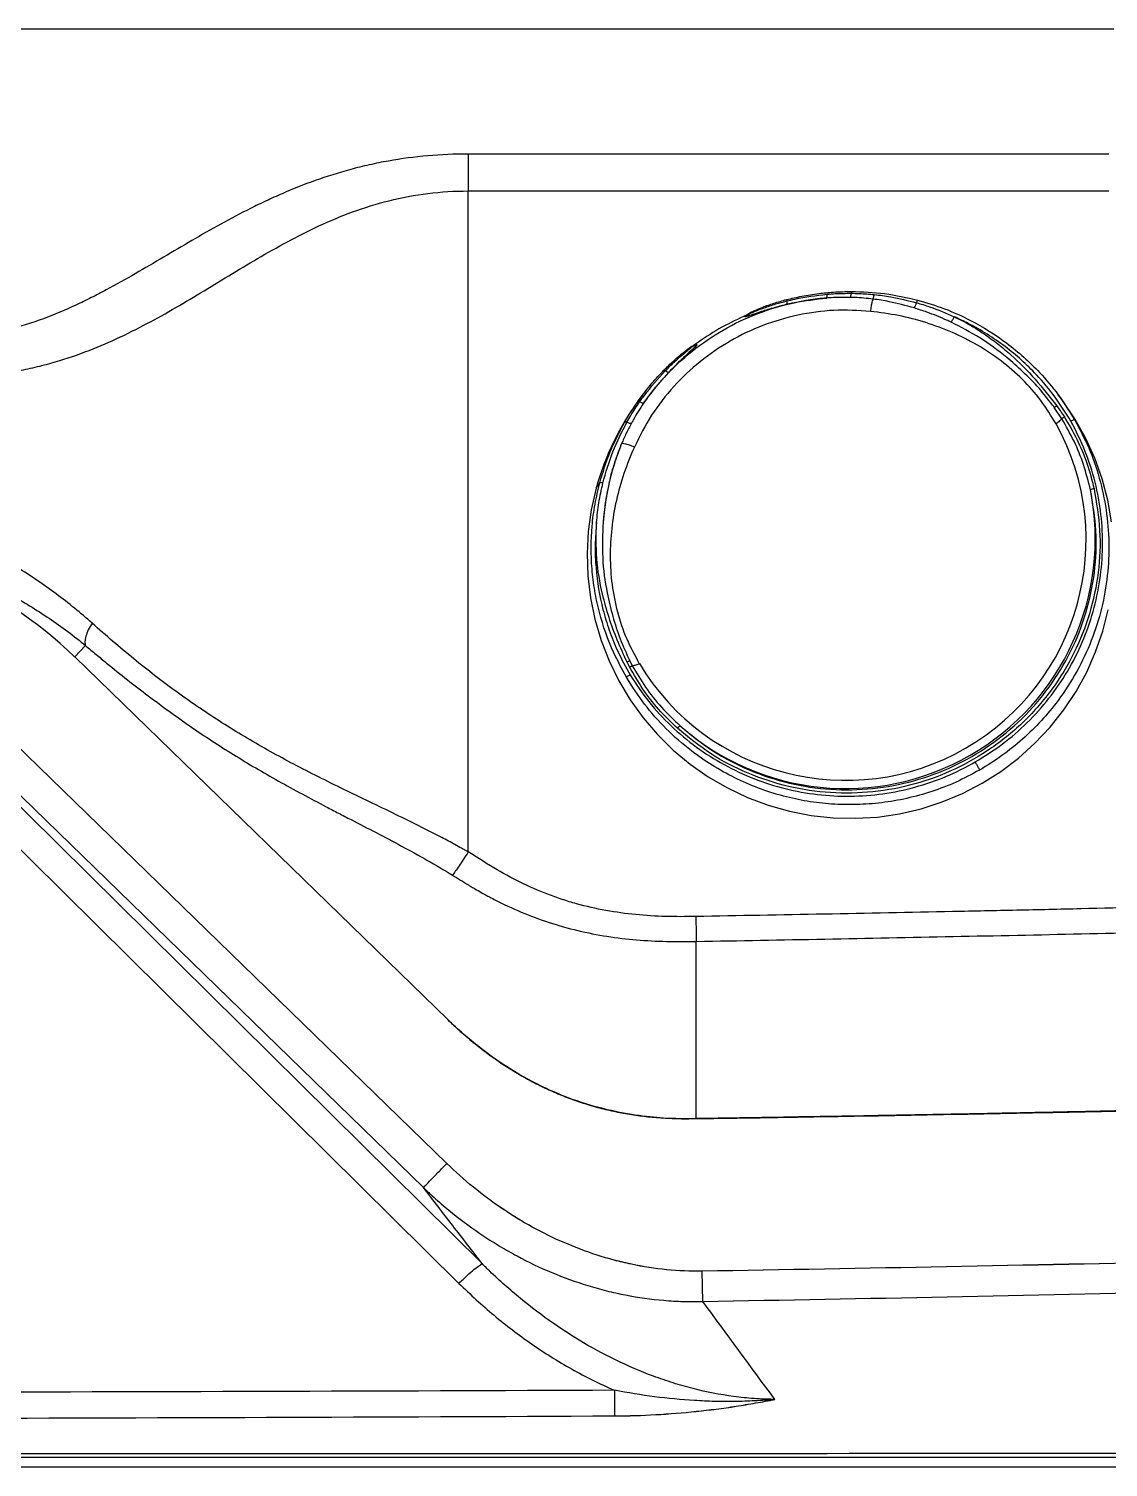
# Model space of a CAD drawing. Extents: x 409 to 498, y 628 to 778.
# Drawn here: x 459.29 to 467.31, y 644.98 to 655.66 of the extents above; entities that cross this region are included whole.
import ezdxf

# ---------------------------------------------------------------- set-up
doc = ezdxf.new("R2010")
doc.units = 0
doc.header["$MEASUREMENT"] = 0
doc.layers.add('1', color=4, linetype='Continuous')
doc.layers.add('GEOMETRY', color=4, linetype='Continuous', lineweight=25)

# ---------------------------------------------------------------- blocks, each defined once
blk = doc.blocks.new('2026_PULSE')
at = {"layer": 'GEOMETRY'}
for p, q in [((50.112, 10.701), (58.771, 10.701)), ((58.736, 9.771), (53.98, 9.771)), ((53.98, 4.589), (53.98, 9.497)), ((53.98, 9.497), (58.736, 9.497)), ((55.272, 7.979), (55.252, 7.952)), ((58.383, 7.952), (58.356, 7.988)), ((58.386, 7.805), (58.33, 7.889)), ((54.929, 7.29), (54.956, 7.33)), ((51.059, 6.037), (51.14, 6.121)), ((53.828, 3.345), (51.059, 6.037)), ((53.828, 3.345), (51.059, 6.037)), ((55.177, 5.963), (55.159, 5.999)), ((55.179, 6.008), (55.198, 5.971)), ((53.821, 2.276), (50.525, 5.481)), ((54.085, 1.53), (50.313, 5.262)), ((50.352, 5.302), (53.647, 2.098)), ((50.139, 5.118), (53.911, 1.386)), ((55.721, 1.252), (55.717, 1.476)), ((86.562, 0.02), (2.898, 0.02))]:
    blk.add_line(p, q, dxfattribs=at)
at = {"layer": 'GEOMETRY', "flags": 128}
for points in [[(54.929, 7.29), (54.893, 7.13), (54.871, 6.968), (54.862, 6.804), (54.868, 6.64), (54.887, 6.477), (54.92, 6.317), (54.966, 6.16), (55.025, 6.007), (55.098, 5.86), (55.182, 5.719), (55.278, 5.586), (55.384, 5.461), (55.501, 5.346), (55.627, 5.241), (55.762, 5.146), (55.904, 5.064), (56.052, 4.993), (56.206, 4.936), (56.365, 4.891), (56.526, 4.86), (56.689, 4.842), (56.854, 4.839), (57.018, 4.848), (57.181, 4.872), (57.341, 4.909), (57.497, 4.96), (57.649, 5.023), (57.795, 5.099), (57.934, 5.187), (58.065, 5.286), (58.187, 5.396), (58.299, 5.515), (58.401, 5.644), (58.492, 5.781), (58.571, 5.924), (58.637, 6.074), (58.691, 6.229), (58.731, 6.388)], [(58.756, 7.04), (58.727, 7.201), (58.685, 7.36), (58.63, 7.514), (58.563, 7.663), (58.482, 7.806), (58.39, 7.942), (58.383, 7.952)]]:
    blk.add_lwpolyline(points, dxfattribs=at)
at = {"layer": 'GEOMETRY'}
for centre, radius, start, end in [((57.089, 8.742), 0.231, 330.4469, 341.0648), ((57.348, 8.661), 0.0409, 141.3237, 171.5487), ((56.807, 6.784), 1.944, 143.0888, 164.9394), ((56.781, 6.906), 1.785, 210.9824, 28.8291), ((54.966, 7.294), 0.0369, 68.69, 105.4261), ((56.781, 6.913), 1.853, 228.4837, 11.3279), ((58.641, 7.196), 0.0914, 99.7231, 117.6479), ((48.967, 3.887), 3, 45.7998, 90), ((55.602, 5.451), 0.0888, 123.3608, 140.5504), ((263.669, 1.432), 208.605, 180.23066, 180.28295)]:
    blk.add_arc(centre, radius, start, end, dxfattribs=at)
for points, knots in [([(53.98, 9.771), (53.777, 9.771), (53.58, 9.754), (53.364, 9.715), (53.34, 9.711), (53.293, 9.701), (53.269, 9.696), (53.199, 9.68), (53.153, 9.669), (53.017, 9.632), (52.929, 9.605), (52.76, 9.544), (52.678, 9.512), (52.558, 9.459), (52.518, 9.441), (52.44, 9.405), (52.402, 9.386), (52.213, 9.292), (52.07, 9.211), (51.788, 9.047), (51.65, 8.964), (51.438, 8.842), (51.366, 8.802), (51.256, 8.743), (51.219, 8.724), (51.144, 8.686), (51.106, 8.667), (50.99, 8.613), (50.91, 8.579), (50.744, 8.518), (50.657, 8.49), (50.542, 8.46), (50.519, 8.455), (50.472, 8.444), (50.448, 8.439), (50.376, 8.425), (50.328, 8.418), (50.181, 8.399), (50.082, 8.393), (49.98, 8.393)], [0, 0, 0, 0, 0.125, 0.125, 0.140625, 0.140625, 0.15625, 0.15625, 0.1875, 0.1875, 0.25, 0.25, 0.3125, 0.3125, 0.34375, 0.34375, 0.375, 0.375, 0.5, 0.5, 0.625, 0.625, 0.6875, 0.6875, 0.71875, 0.71875, 0.75, 0.75, 0.8125, 0.8125, 0.875, 0.875, 0.890625, 0.890625, 0.90625, 0.90625, 0.9375, 0.9375, 1, 1, 1, 1]), ([(53.98, 9.771), (53.98, 9.74), (53.98, 9.699), (53.98, 9.604), (53.98, 9.551), (53.98, 9.497)], [0, 0, 0, 0, 0.5, 0.5, 1, 1, 1, 1]), ([(49.98, 8.099), (49.983, 8.099), (49.986, 8.099), (49.993, 8.099), (50.002, 8.099), (50.024, 8.099), (50.069, 8.1), (50.106, 8.101), (50.182, 8.104), (50.231, 8.107), (50.38, 8.12), (50.477, 8.132), (50.597, 8.153), (50.621, 8.157), (50.668, 8.167), (50.691, 8.172), (50.76, 8.187), (50.805, 8.198), (50.938, 8.233), (51.022, 8.26), (51.186, 8.32), (51.265, 8.353), (51.419, 8.422), (51.494, 8.459), (51.714, 8.574), (51.854, 8.656), (52.133, 8.825), (52.272, 8.911), (52.488, 9.037), (52.562, 9.079), (52.713, 9.16), (52.791, 9.2), (52.952, 9.274), (53.035, 9.309), (53.208, 9.373), (53.298, 9.401), (53.486, 9.448), (53.583, 9.466), (53.779, 9.491), (53.878, 9.497), (53.98, 9.497)], [0, 0, 0, 0, 0.001953, 0.001953, 0.003906, 0.007813, 0.015625, 0.03125, 0.03125, 0.0625, 0.0625, 0.125, 0.125, 0.140625, 0.140625, 0.15625, 0.15625, 0.1875, 0.1875, 0.25, 0.25, 0.3125, 0.3125, 0.375, 0.375, 0.5, 0.5, 0.625, 0.625, 0.6875, 0.6875, 0.75, 0.75, 0.8125, 0.8125, 0.875, 0.875, 0.9375, 0.9375, 1, 1, 1, 1]), ([(55.282, 7.921), (55.331, 7.986), (55.437, 8.127), (55.636, 8.311), (55.869, 8.471), (56.124, 8.592), (56.384, 8.672), (56.56, 8.693), (56.641, 8.702)], [0, 0, 0, 0, 0.151363, 0.327643, 0.49997, 0.672258, 0.848499, 1, 1, 1, 1]), ([(56.349, 8.656), (56.317, 8.648), (56.248, 8.63), (56.153, 8.6), (56.08, 8.574), (56.046, 8.564), (56.04, 8.563), (56.038, 8.563)], [0, 0, 0, 0, 0.197597, 0.437183, 0.676416, 0.910189, 1, 1, 1, 1]), ([(56.066, 8.586), (56.069, 8.587), (56.076, 8.59), (56.108, 8.604), (56.173, 8.628), (56.256, 8.657), (56.317, 8.673), (56.345, 8.68)], [0, 0, 0, 0, 0.1057892, 0.3191604, 0.5604946, 0.7996671, 1, 1, 1, 1]), ([(56.079, 8.596), (56.087, 8.6), (56.103, 8.608), (56.164, 8.634), (56.246, 8.664), (56.311, 8.682), (56.343, 8.691)], [0, 0, 0, 0, 0.246301, 0.498304, 0.749437, 1, 1, 1, 1]), ([(56.343, 8.691), (56.381, 8.699), (56.46, 8.718), (56.576, 8.736), (56.699, 8.748), (56.78, 8.75), (56.825, 8.751)], [0, 0, 0, 0, 0.236015, 0.500484, 0.724063, 1, 1, 1, 1]), ([(56.343, 8.691), (56.343, 8.69), (56.343, 8.69), (56.344, 8.686), (56.345, 8.682), (56.345, 8.68)], [0, 0, 0, 0, 0.356375, 0.71275, 1, 1, 1, 1]), ([(56.345, 8.68), (56.365, 8.685), (56.463, 8.709), (56.563, 8.721), (56.643, 8.73)], [0, 0, 0, 0, 0.197918, 1, 1, 1, 1]), ([(56.641, 8.702), (56.636, 8.702), (56.537, 8.694), (56.44, 8.675), (56.349, 8.656)], [0, 0, 0, 0, 0.055153, 1, 1, 1, 1]), ([(56.641, 8.702), (56.642, 8.703), (56.642, 8.704), (56.643, 8.71), (56.644, 8.719), (56.644, 8.727), (56.643, 8.73)], [0, 0, 0, 0, 0.25, 0.5, 0.75, 1, 1, 1, 1]), ([(56.817, 8.707), (56.769, 8.707), (56.711, 8.708), (56.652, 8.703), (56.641, 8.702)], [0, 0, 0, 0, 0.810722, 1, 1, 1, 1]), ([(56.643, 8.73), (56.663, 8.732), (56.723, 8.737), (56.783, 8.737), (56.823, 8.737)], [0, 0, 0, 0, 0.332936, 1, 1, 1, 1]), ([(56.817, 8.707), (56.817, 8.708), (56.819, 8.71), (56.82, 8.717), (56.822, 8.726), (56.822, 8.733), (56.823, 8.737)], [0, 0, 0, 0, 0.25, 0.5, 0.75, 1, 1, 1, 1]), ([(56.985, 8.694), (56.938, 8.699), (56.883, 8.705), (56.827, 8.707), (56.817, 8.707)], [0, 0, 0, 0, 0.828096, 1, 1, 1, 1]), ([(56.825, 8.751), (56.825, 8.75), (56.824, 8.75), (56.823, 8.745), (56.823, 8.74), (56.823, 8.737)], [0, 0, 0, 0, 0.3561164, 0.7122327, 1, 1, 1, 1]), ([(56.823, 8.737), (56.843, 8.737), (56.9, 8.736), (56.957, 8.731), (56.994, 8.728)], [0, 0, 0, 0, 0.347734, 1, 1, 1, 1]), ([(56.825, 8.751), (56.907, 8.748), (57.073, 8.742), (57.235, 8.705), (57.316, 8.687)], [0, 0, 0, 0, 0.495863, 1, 1, 1, 1]), ([(56.985, 8.694), (56.984, 8.693), (56.981, 8.688), (56.977, 8.672), (56.97, 8.642), (56.967, 8.616), (56.965, 8.603)], [0, 0, 0, 0, 0.118324, 0.40444, 0.694581, 1, 1, 1, 1]), ([(57.29, 8.628), (57.228, 8.645), (57.128, 8.673), (57.024, 8.689), (56.985, 8.694)], [0, 0, 0, 0, 0.615907, 1, 1, 1, 1]), ([(56.994, 8.728), (57.035, 8.723), (57.141, 8.709), (57.244, 8.683), (57.307, 8.667)], [0, 0, 0, 0, 0.382881, 1, 1, 1, 1]), ([(57.307, 8.667), (57.34, 8.658), (57.436, 8.629), (57.528, 8.589), (57.588, 8.563)], [0, 0, 0, 0, 0.3401586, 1, 1, 1, 1]), ([(57.316, 8.687), (57.383, 8.667), (57.517, 8.627), (57.742, 8.524), (57.939, 8.401), (58.106, 8.264), (58.235, 8.138), (58.365, 7.985), (58.442, 7.862), (58.48, 7.8)], [0, 0, 0, 0, 0.13897, 0.279608, 0.491543, 0.600663, 0.709784, 0.853952, 1, 1, 1, 1]), ([(56.965, 8.603), (56.875, 8.609), (56.695, 8.619), (56.425, 8.581), (56.166, 8.505), (55.921, 8.388), (55.698, 8.235), (55.501, 8.049), (55.334, 7.836), (55.253, 7.676), (55.213, 7.595)], [0, 0, 0, 0, 0.125346, 0.249942, 0.375394, 0.499924, 0.625404, 0.749952, 0.875377, 1, 1, 1, 1]), ([(56.024, 8.565), (55.962, 8.536), (55.838, 8.477), (55.724, 8.399), (55.667, 8.36)], [0, 0, 0, 0, 0.497206, 1, 1, 1, 1]), ([(56.042, 8.574), (56.042, 8.573), (56.035, 8.571), (56.029, 8.568), (56.024, 8.565)], [0, 0, 0, 0, 0.077216, 1, 1, 1, 1]), ([(56.038, 8.563), (56.036, 8.563), (56.031, 8.564), (56.026, 8.565), (56.024, 8.565)], [0, 0, 0, 0, 0.505573, 1, 1, 1, 1]), ([(56.057, 8.575), (56.056, 8.574), (56.05, 8.569), (56.044, 8.566), (56.038, 8.563)], [0, 0, 0, 0, 0.150907, 1, 1, 1, 1]), ([(56.071, 8.59), (56.066, 8.587), (56.057, 8.581), (56.047, 8.576), (56.042, 8.573)], [0, 0, 0, 0, 0.4985057, 1, 1, 1, 1]), ([(56.066, 8.585), (56.065, 8.584), (56.062, 8.58), (56.059, 8.577), (56.057, 8.575)], [0, 0, 0, 0, 0.466612, 1, 1, 1, 1]), ([(56.079, 8.596), (56.077, 8.594), (56.072, 8.592), (56.068, 8.588), (56.066, 8.586), (56.066, 8.585)], [0, 0, 0, 0, 0.492479, 0.959557, 1, 1, 1, 1]), ([(58.344, 7.767), (58.308, 7.826), (58.235, 7.945), (58.096, 8.101), (57.937, 8.239), (57.763, 8.355), (57.574, 8.45), (57.378, 8.522), (57.174, 8.576), (57.035, 8.594), (56.965, 8.603)], [0, 0, 0, 0, 0.124318, 0.249963, 0.373637, 0.499908, 0.623493, 0.749948, 0.874175, 1, 1, 1, 1]), ([(57.564, 8.523), (57.553, 8.528), (57.494, 8.555), (57.403, 8.592), (57.322, 8.618), (57.29, 8.628)], [0, 0, 0, 0, 0.125709, 0.659268, 1, 1, 1, 1]), ([(57.564, 8.523), (57.568, 8.528), (57.575, 8.539), (57.584, 8.555), (57.588, 8.563)], [0, 0, 0, 0, 0.493313, 1, 1, 1, 1]), ([(57.588, 8.563), (57.626, 8.544), (57.702, 8.506), (57.809, 8.437), (57.912, 8.362), (58.042, 8.253), (58.192, 8.102), (58.296, 7.968), (58.348, 7.901)], [0, 0, 0, 0, 0.1248692, 0.2498266, 0.3737354, 0.5000055, 0.7498993, 1, 1, 1, 1]), ([(58.454, 7.787), (58.416, 7.848), (58.34, 7.97), (58.18, 8.159), (58.008, 8.315), (57.833, 8.435), (57.707, 8.508), (57.623, 8.547), (57.588, 8.563)], [0, 0, 0, 0, 0.181191, 0.364766, 0.629926, 0.766448, 0.90297, 1, 1, 1, 1]), ([(58.318, 7.907), (58.285, 7.949), (58.217, 8.037), (58.101, 8.154), (57.957, 8.281), (57.782, 8.411), (57.637, 8.486), (57.564, 8.523)], [0, 0, 0, 0, 0.163934, 0.338647, 0.501883, 0.751161, 1, 1, 1, 1]), ([(55.433, 8.167), (55.457, 8.19), (55.504, 8.237), (55.567, 8.29), (55.613, 8.327), (55.624, 8.333), (55.629, 8.336)], [0, 0, 0, 0, 0.250637, 0.501842, 0.753919, 1, 1, 1, 1]), ([(55.443, 8.161), (55.457, 8.175), (55.495, 8.214), (55.554, 8.268), (55.608, 8.314), (55.638, 8.337), (55.642, 8.341), (55.644, 8.343)], [0, 0, 0, 0, 0.139648, 0.37851, 0.617314, 0.856028, 1, 1, 1, 1]), ([(55.678, 8.356), (55.678, 8.355), (55.679, 8.352), (55.659, 8.333), (55.607, 8.286), (55.538, 8.222), (55.488, 8.171), (55.466, 8.148)], [0, 0, 0, 0, 0.0901058, 0.3237708, 0.5629163, 0.8024446, 1, 1, 1, 1]), ([(55.644, 8.343), (55.644, 8.343), (55.641, 8.342), (55.636, 8.341), (55.631, 8.338), (55.629, 8.336)], [0, 0, 0, 0, 0.040431, 0.507529, 1, 1, 1, 1]), ([(55.648, 8.347), (55.647, 8.346), (55.644, 8.344), (55.64, 8.342), (55.638, 8.341)], [0, 0, 0, 0, 0.4975973, 1, 1, 1, 1]), ([(55.658, 8.346), (55.656, 8.345), (55.651, 8.344), (55.646, 8.343), (55.644, 8.343)], [0, 0, 0, 0, 0.533387, 1, 1, 1, 1]), ([(55.667, 8.36), (55.662, 8.357), (55.656, 8.352), (55.65, 8.348), (55.648, 8.347)], [0, 0, 0, 0, 0.808231, 1, 1, 1, 1]), ([(55.678, 8.356), (55.672, 8.352), (55.666, 8.348), (55.659, 8.346), (55.658, 8.346)], [0, 0, 0, 0, 0.848998, 1, 1, 1, 1]), ([(55.667, 8.36), (55.669, 8.36), (55.673, 8.358), (55.676, 8.356), (55.678, 8.356)], [0, 0, 0, 0, 0.494438, 1, 1, 1, 1]), ([(55.143, 7.784), (55.176, 7.837), (55.237, 7.936), (55.336, 8.063), (55.403, 8.135), (55.433, 8.167)], [0, 0, 0, 0, 0.3908, 0.724153, 1, 1, 1, 1]), ([(55.252, 7.931), (55.264, 7.947), (55.322, 8.028), (55.389, 8.102), (55.443, 8.161)], [0, 0, 0, 0, 0.198308, 1, 1, 1, 1]), ([(55.466, 8.148), (55.423, 8.101), (55.357, 8.028), (55.301, 7.949), (55.282, 7.921)], [0, 0, 0, 0, 0.6511229, 1, 1, 1, 1]), ([(55.433, 8.167), (55.434, 8.167), (55.435, 8.167), (55.438, 8.165), (55.442, 8.163), (55.443, 8.161)], [0, 0, 0, 0, 0.356386, 0.712771, 1, 1, 1, 1]), ([(55.158, 7.78), (55.168, 7.797), (55.197, 7.848), (55.23, 7.898), (55.252, 7.931)], [0, 0, 0, 0, 0.332891, 1, 1, 1, 1]), ([(55.282, 7.921), (55.255, 7.88), (55.223, 7.831), (55.195, 7.78), (55.191, 7.772)], [0, 0, 0, 0, 0.843111, 1, 1, 1, 1]), ([(58.33, 7.889), (58.328, 7.892), (58.324, 7.898), (58.32, 7.904), (58.318, 7.907)], [0, 0, 0, 0, 0.499268, 1, 1, 1, 1]), ([(58.48, 7.8), (58.517, 7.73), (58.592, 7.591), (58.669, 7.365), (58.72, 7.129), (58.74, 6.886), (58.729, 6.64), (58.686, 6.395), (58.61, 6.156), (58.501, 5.926), (58.374, 5.728), (58.237, 5.562), (58.097, 5.425), (57.944, 5.301), (57.832, 5.231), (57.775, 5.197)], [0, 0, 0, 0, 0.078935, 0.158656, 0.239167, 0.320471, 0.402573, 0.485475, 0.569181, 0.653696, 0.739022, 0.803574, 0.868586, 0.934061, 1, 1, 1, 1]), ([(58.348, 7.901), (58.345, 7.899), (58.34, 7.896), (58.334, 7.892), (58.331, 7.89), (58.33, 7.889)], [0, 0, 0, 0, 0.477361, 0.73111, 1, 1, 1, 1]), ([(58.386, 7.805), (58.386, 7.805), (58.384, 7.803), (58.378, 7.798), (58.369, 7.789), (58.357, 7.778), (58.349, 7.77), (58.344, 7.767)], [0, 0, 0, 0, 0.003083, 0.221909, 0.466642, 0.728931, 1, 1, 1, 1]), ([(58.348, 7.901), (58.349, 7.9), (58.368, 7.873), (58.387, 7.845), (58.405, 7.819)], [0, 0, 0, 0, 0.042175, 1, 1, 1, 1]), ([(58.405, 7.819), (58.403, 7.818), (58.399, 7.815), (58.394, 7.812), (58.39, 7.808), (58.387, 7.806), (58.386, 7.805)], [0, 0, 0, 0, 0.250003, 0.500005, 0.750004, 1, 1, 1, 1]), ([(58.599, 7.277), (58.583, 7.34), (58.552, 7.464), (58.48, 7.641), (58.418, 7.75), (58.386, 7.805)], [0, 0, 0, 0, 0.341996, 0.668889, 1, 1, 1, 1]), ([(58.405, 7.819), (58.437, 7.765), (58.502, 7.655), (58.577, 7.476), (58.609, 7.35), (58.626, 7.286)], [0, 0, 0, 0, 0.3265625, 0.657841, 1, 1, 1, 1]), ([(58.454, 7.787), (58.457, 7.789), (58.463, 7.793), (58.472, 7.798), (58.479, 7.8), (58.48, 7.8), (58.48, 7.8)], [0, 0, 0, 0, 0.240793, 0.500344, 0.75971, 1, 1, 1, 1]), ([(54.956, 7.33), (54.98, 7.408), (55.027, 7.565), (55.104, 7.71), (55.143, 7.784)], [0, 0, 0, 0, 0.495855, 1, 1, 1, 1]), ([(54.979, 7.328), (55.002, 7.407), (55.046, 7.563), (55.12, 7.708), (55.158, 7.78)], [0, 0, 0, 0, 0.500576, 1, 1, 1, 1]), ([(55.191, 7.772), (55.178, 7.747), (55.152, 7.698), (55.129, 7.647), (55.118, 7.621)], [0, 0, 0, 0, 0.500028, 1, 1, 1, 1]), ([(55.143, 7.784), (55.144, 7.784), (55.145, 7.784), (55.151, 7.783), (55.156, 7.781), (55.158, 7.78)], [0, 0, 0, 0, 0.356001, 0.712002, 1, 1, 1, 1]), ([(55.158, 7.78), (55.162, 7.778), (55.169, 7.775), (55.178, 7.773), (55.186, 7.771), (55.189, 7.772), (55.191, 7.772)], [0, 0, 0, 0, 0.253591, 0.50274, 0.750563, 1, 1, 1, 1]), ([(57.744, 5.257), (57.812, 5.3), (57.949, 5.386), (58.132, 5.546), (58.295, 5.727), (58.432, 5.927), (58.542, 6.144), (58.623, 6.373), (58.674, 6.61), (58.694, 6.853), (58.682, 7.096), (58.638, 7.336), (58.564, 7.57), (58.491, 7.715), (58.454, 7.787)], [0, 0, 0, 0, 0.082742, 0.16561, 0.248539, 0.331501, 0.414533, 0.497687, 0.581024, 0.664541, 0.748208, 0.832003, 0.915913, 1, 1, 1, 1]), ([(55.118, 7.621), (55.1, 7.574), (55.064, 7.48), (55.01, 7.286), (54.992, 7.136), (54.981, 7.037)], [0, 0, 0, 0, 0.24918, 0.5042797, 1, 1, 1, 1]), ([(55.118, 7.621), (55.106, 7.591), (55.076, 7.512), (55.037, 7.381), (55, 7.217), (54.987, 7.101), (54.981, 7.037)], [0, 0, 0, 0, 0.1627473, 0.4207729, 0.6805254, 1, 1, 1, 1]), ([(55.213, 7.595), (55.186, 7.531), (55.132, 7.402), (55.076, 7.199), (55.041, 6.993), (55.03, 6.783), (55.043, 6.575), (55.084, 6.369), (55.15, 6.17), (55.217, 6.048), (55.25, 5.987)], [0, 0, 0, 0, 0.125816, 0.250052, 0.37649, 0.500092, 0.626345, 0.750036, 0.875673, 1, 1, 1, 1]), ([(55.213, 7.595), (55.2, 7.6), (55.177, 7.61), (55.145, 7.618), (55.127, 7.622), (55.12, 7.621), (55.118, 7.621)], [0, 0, 0, 0, 0.305311, 0.595392, 0.88149, 1, 1, 1, 1]), ([(55.154, 5.887), (55.122, 5.947), (55.038, 6.1), (54.963, 6.318), (54.917, 6.528), (54.89, 6.741), (54.891, 6.957), (54.918, 7.171), (54.944, 7.277), (54.956, 7.33)], [0, 0, 0, 0, 0.136418, 0.349128, 0.45868, 0.568233, 0.780934, 0.890467, 1, 1, 1, 1]), ([(54.932, 7.035), (54.937, 7.085), (54.947, 7.183), (54.969, 7.28), (54.98, 7.328)], [0, 0, 0, 0, 0.4979, 1, 1, 1, 1]), ([(58.626, 7.286), (58.643, 7.183), (58.678, 6.978), (58.664, 6.663), (58.6, 6.356), (58.484, 6.063), (58.32, 5.794), (58.114, 5.555), (57.869, 5.354), (57.595, 5.196), (57.297, 5.086), (56.985, 5.027), (56.668, 5.021), (56.355, 5.067), (56.054, 5.166), (55.774, 5.31), (55.613, 5.442), (55.533, 5.507)], [0, 0, 0, 0, 0.0666445, 0.1332899, 0.1999197, 0.2665498, 0.3332955, 0.4000411, 0.4667624, 0.5334845, 0.6003413, 0.6671976, 0.7339581, 0.8007187, 0.8674771, 0.934235, 1, 1, 1, 1]), ([(55.553, 5.525), (55.631, 5.461), (55.79, 5.331), (56.066, 5.189), (56.362, 5.092), (56.671, 5.046), (56.983, 5.052), (57.29, 5.11), (57.583, 5.218), (57.854, 5.374), (58.095, 5.572), (58.298, 5.808), (58.459, 6.073), (58.573, 6.361), (58.636, 6.664), (58.65, 6.973), (58.616, 7.176), (58.599, 7.277)], [0, 0, 0, 0, 0.06575, 0.132503, 0.199257, 0.26602, 0.332783, 0.399646, 0.466508, 0.533242, 0.599974, 0.666723, 0.733473, 0.800103, 0.866733, 0.933367, 1, 1, 1, 1]), ([(51.188, 6.288), (51.103, 6.364), (51.014, 6.436), (50.83, 6.574), (50.734, 6.639), (50.583, 6.732), (50.532, 6.762), (50.426, 6.82), (50.372, 6.848), (50.263, 6.901), (50.207, 6.927), (50.123, 6.962), (50.095, 6.974), (50.052, 6.991), (50.031, 6.999), (50.005, 7.008), (49.994, 7.012), (49.987, 7.015), (49.984, 7.016), (49.98, 7.018)], [0, 0, 0, 0, 0.25, 0.25, 0.5, 0.5, 0.625, 0.625, 0.75, 0.75, 0.875, 0.875, 0.9375, 0.9375, 0.96875, 0.984375, 0.992188, 0.992188, 1, 1, 1, 1]), ([(54.932, 7.035), (54.928, 6.979), (54.919, 6.867), (54.928, 6.65), (54.963, 6.437), (55.025, 6.234), (55.09, 6.071), (55.148, 5.964), (55.181, 5.905)], [0, 0, 0, 0, 0.1432563, 0.2876722, 0.5536911, 0.6906907, 0.8276899, 1, 1, 1, 1]), ([(55.159, 5.999), (55.134, 6.053), (55.084, 6.162), (55.023, 6.33), (54.967, 6.531), (54.926, 6.767), (54.93, 6.946), (54.932, 7.035)], [0, 0, 0, 0, 0.167424, 0.33348, 0.50024, 0.750184, 1, 1, 1, 1]), ([(54.981, 7.037), (54.977, 6.949), (54.97, 6.773), (55.003, 6.539), (55.051, 6.339), (55.105, 6.169), (55.154, 6.062), (55.179, 6.008)], [0, 0, 0, 0, 0.2482016, 0.497747, 0.6667087, 0.831959, 1, 1, 1, 1]), ([(49.904, 6.792), (50.022, 6.754), (50.137, 6.711), (50.304, 6.638), (50.359, 6.613), (50.468, 6.56), (50.521, 6.533), (50.676, 6.448), (50.774, 6.388), (50.963, 6.26), (51.053, 6.193), (51.14, 6.121)], [0, 0, 0, 0, 0.25, 0.25, 0.375, 0.375, 0.5, 0.5, 0.75, 0.75, 1, 1, 1, 1]), ([(51.188, 6.288), (51.177, 6.271), (51.167, 6.254), (51.152, 6.221), (51.146, 6.205), (51.138, 6.176), (51.135, 6.163), (51.135, 6.139), (51.136, 6.129), (51.14, 6.121)], [0, 0, 0, 0, 0.25, 0.25, 0.5, 0.5, 0.75, 0.75, 1, 1, 1, 1]), ([(53.98, 4.589), (53.978, 4.591), (53.976, 4.592), (53.972, 4.594), (53.966, 4.597), (53.951, 4.605), (53.923, 4.621), (53.898, 4.635), (53.849, 4.661), (53.817, 4.679), (53.718, 4.73), (53.653, 4.763), (53.457, 4.861), (53.327, 4.923), (53.135, 5.015), (53.072, 5.046), (52.945, 5.108), (52.883, 5.139), (52.7, 5.232), (52.582, 5.295), (52.352, 5.424), (52.241, 5.492), (52.022, 5.632), (51.915, 5.705), (51.704, 5.859), (51.6, 5.939), (51.393, 6.108), (51.291, 6.196), (51.188, 6.288)], [0, 0, 0, 0, 0.001953, 0.001953, 0.003906, 0.007812, 0.015625, 0.03125, 0.03125, 0.0625, 0.0625, 0.125, 0.125, 0.25, 0.25, 0.3125, 0.3125, 0.375, 0.375, 0.5, 0.5, 0.625, 0.625, 0.75, 0.75, 0.875, 0.875, 1, 1, 1, 1]), ([(51.14, 6.121), (51.153, 6.11), (51.166, 6.099), (51.192, 6.077), (51.231, 6.045), (51.269, 6.013), (51.347, 5.95), (51.398, 5.908), (51.553, 5.787), (51.656, 5.709), (51.864, 5.558), (51.969, 5.485), (52.183, 5.345), (52.292, 5.278), (52.514, 5.147), (52.629, 5.083), (52.805, 4.988), (52.865, 4.956), (52.956, 4.909), (52.986, 4.893), (53.048, 4.861), (53.079, 4.845), (53.233, 4.766), (53.359, 4.701), (53.61, 4.565), (53.737, 4.494), (53.863, 4.417)], [0, 0, 0, 0, 0.015625, 0.015625, 0.03125, 0.0625, 0.0625, 0.125, 0.125, 0.25, 0.25, 0.375, 0.375, 0.5, 0.5, 0.625, 0.625, 0.6875, 0.6875, 0.71875, 0.71875, 0.75, 0.75, 0.875, 0.875, 1, 1, 1, 1]), ([(55.179, 6.008), (55.177, 6.007), (55.175, 6.006), (55.17, 6.004), (55.165, 6.002), (55.161, 6), (55.159, 5.999)], [0, 0, 0, 0, 0.255604, 0.504375, 0.750455, 1, 1, 1, 1]), ([(55.198, 5.971), (55.198, 5.971), (55.201, 5.972), (55.207, 5.974), (55.22, 5.977), (55.234, 5.982), (55.245, 5.985), (55.25, 5.987)], [0, 0, 0, 0, 0.00309, 0.2219149, 0.4666457, 0.7289331, 1, 1, 1, 1]), ([(55.154, 5.887), (55.155, 5.888), (55.156, 5.889), (55.162, 5.894), (55.171, 5.899), (55.178, 5.903), (55.181, 5.905)], [0, 0, 0, 0, 0.240289, 0.499655, 0.759207, 1, 1, 1, 1]), ([(57.775, 5.197), (57.718, 5.166), (57.603, 5.104), (57.422, 5.035), (57.237, 4.984), (57.05, 4.952), (56.863, 4.938), (56.678, 4.942), (56.497, 4.963), (56.315, 5.002), (56.134, 5.06), (55.957, 5.137), (55.79, 5.23), (55.618, 5.349), (55.447, 5.5), (55.284, 5.683), (55.197, 5.819), (55.154, 5.887)], [0, 0, 0, 0, 0.065093, 0.12944, 0.193042, 0.2559, 0.318017, 0.379393, 0.44003, 0.49996, 0.564782, 0.628943, 0.692441, 0.755281, 0.838018, 0.91959, 1, 1, 1, 1]), ([(55.177, 5.963), (55.179, 5.963), (55.183, 5.965), (55.189, 5.968), (55.194, 5.97), (55.197, 5.971), (55.198, 5.971)], [0, 0, 0, 0, 0.249996, 0.499995, 0.749996, 1, 1, 1, 1]), ([(55.533, 5.507), (55.485, 5.553), (55.392, 5.644), (55.272, 5.797), (55.209, 5.907), (55.177, 5.963)], [0, 0, 0, 0, 0.342171, 0.668814, 1, 1, 1, 1]), ([(55.181, 5.905), (55.226, 5.837), (55.316, 5.701), (55.483, 5.522), (55.671, 5.364), (55.877, 5.233), (56.099, 5.129), (56.332, 5.054), (56.572, 5.011), (56.816, 4.998), (57.059, 5.016), (57.297, 5.066), (57.529, 5.144), (57.672, 5.219), (57.744, 5.257)], [0, 0, 0, 0, 0.084102, 0.168043, 0.251854, 0.335503, 0.41899, 0.502313, 0.585467, 0.668496, 0.751436, 0.834349, 0.917224, 1, 1, 1, 1]), ([(55.198, 5.971), (55.23, 5.918), (55.293, 5.809), (55.413, 5.659), (55.506, 5.57), (55.553, 5.525)], [0, 0, 0, 0, 0.326833, 0.658004, 1, 1, 1, 1]), ([(57.744, 5.257), (57.747, 5.25), (57.753, 5.24), (57.761, 5.227), (57.766, 5.217), (57.77, 5.209), (57.774, 5.201), (57.775, 5.198), (57.775, 5.197)], [0, 0, 0, 0, 0.239307, 0.368265, 0.5, 0.631735, 0.760693, 1, 1, 1, 1]), ([(53.98, 4.589), (53.968, 4.571), (53.956, 4.552), (53.933, 4.517), (53.922, 4.501), (53.902, 4.471), (53.892, 4.457), (53.876, 4.434), (53.869, 4.424), (53.863, 4.417)], [0, 0, 0, 0, 0.25, 0.25, 0.5, 0.5, 0.75, 0.75, 1, 1, 1, 1]), ([(55.669, 4.11), (55.594, 4.108), (55.52, 4.108), (55.371, 4.112), (55.297, 4.117), (55.149, 4.131), (55.076, 4.141), (54.929, 4.168), (54.857, 4.184), (54.748, 4.214), (54.712, 4.225), (54.641, 4.249), (54.606, 4.262), (54.501, 4.302), (54.433, 4.331), (54.299, 4.397), (54.234, 4.433), (54.154, 4.48), (54.138, 4.49), (54.106, 4.509), (54.091, 4.52), (54.043, 4.549), (54.012, 4.569), (53.98, 4.589)], [0, 0, 0, 0, 0.125, 0.125, 0.25, 0.25, 0.375, 0.375, 0.5, 0.5, 0.5625, 0.5625, 0.625, 0.625, 0.75, 0.75, 0.875, 0.875, 0.90625, 0.90625, 0.9375, 0.9375, 1, 1, 1, 1]), ([(53.863, 4.417), (53.902, 4.393), (53.942, 4.368), (53.981, 4.344), (53.981, 4.344), (53.981, 4.344), (53.981, 4.344)], [0, 0, 0, 0, 0.003527412, 0.003527412, 0.003527412, 0.003527472, 0.003527472, 0.003527472, 0.003527472]), ([(53.981, 4.344), (53.989, 4.339), (53.997, 4.335), (54.013, 4.325), (54.037, 4.311), (54.061, 4.297), (54.109, 4.27), (54.141, 4.253), (54.239, 4.202), (54.306, 4.171), (54.441, 4.114), (54.51, 4.089), (54.65, 4.043), (54.722, 4.023), (54.937, 3.971), (55.082, 3.949), (55.303, 3.93), (55.377, 3.927), (55.488, 3.924), (55.525, 3.924), (55.58, 3.924), (55.599, 3.924), (55.626, 3.924), (55.636, 3.924), (55.654, 3.924), (55.663, 3.925), (55.673, 3.925)], [0, 0, 0, 0, 0.015625, 0.015625, 0.03125, 0.0625, 0.0625, 0.125, 0.125, 0.25, 0.25, 0.375, 0.375, 0.5, 0.5, 0.75, 0.75, 0.875, 0.875, 0.9375, 0.9375, 0.96875, 0.96875, 0.984375, 0.984375, 1, 1, 1, 1]), ([(59.48, 4.19), (59.162, 4.182), (58.845, 4.174), (58.369, 4.163), (58.21, 4.159), (57.892, 4.153), (57.733, 4.149), (56.94, 4.133), (56.304, 4.121), (55.669, 4.11)], [0, 0, 0, 0, 0.25, 0.25, 0.375, 0.375, 0.5, 0.5, 1, 1, 1, 1]), ([(55.669, 4.11), (55.67, 4.073), (55.671, 4.037), (55.672, 3.973), (55.672, 3.945), (55.673, 3.925)], [0, 0, 0, 0, 0.5, 0.5, 1, 1, 1, 1]), ([(55.673, 3.925), (56.308, 3.936), (56.944, 3.948), (57.897, 3.968), (58.215, 3.974), (58.85, 3.989), (59.168, 3.997), (59.485, 4.006)], [0, 0, 0, 0, 0.5, 0.5, 0.75, 0.75, 1, 1, 1, 1]), ([(55.672, 2.609), (55.672, 2.752), (55.672, 3.041), (55.673, 3.48), (55.673, 3.775), (55.673, 3.925)], [0, 0, 0, 0, 0.325937, 0.659269, 1, 1, 1, 1]), ([(55.672, 2.609), (55.587, 2.607), (55.47, 2.607), (55.189, 2.636), (55.026, 2.665), (54.766, 2.746), (54.678, 2.779), (54.5, 2.859), (54.411, 2.906), (54.235, 3.012), (54.149, 3.072), (53.983, 3.201), (53.903, 3.271), (53.828, 3.345)], [0.6534722, 0.6534722, 0.6534722, 0.6534722, 0.7401041, 0.7401041, 0.8267361, 0.8267361, 0.8700521, 0.8700521, 0.913368, 0.913368, 0.956684, 0.956684, 1, 1, 1, 1]), ([(53.828, 3.345), (53.836, 3.337), (53.851, 3.322), (53.874, 3.3), (53.898, 3.279), (53.921, 3.257), (53.945, 3.236), (53.969, 3.216), (53.993, 3.195), (54.017, 3.175), (54.041, 3.156), (54.065, 3.137), (54.09, 3.118), (54.114, 3.099), (54.139, 3.081), (54.164, 3.063), (54.189, 3.046), (54.214, 3.028), (54.239, 3.011), (54.265, 2.995), (54.29, 2.979), (54.316, 2.963), (54.341, 2.947), (54.367, 2.932), (54.393, 2.918), (54.419, 2.903), (54.445, 2.889), (54.471, 2.875), (54.498, 2.862), (54.524, 2.849), (54.551, 2.836), (54.578, 2.824), (54.605, 2.812), (54.632, 2.8), (54.659, 2.788), (54.686, 2.777), (54.714, 2.767), (54.741, 2.756), (54.769, 2.746), (54.797, 2.737), (54.825, 2.727), (54.882, 2.709), (54.969, 2.684), (55.087, 2.657), (55.208, 2.636), (55.31, 2.623), (55.394, 2.616), (55.46, 2.612), (55.529, 2.609), (55.6, 2.608), (55.648, 2.609), (55.672, 2.609)], [0, 0, 0, 0, 0.015768, 0.031464, 0.04709, 0.062647, 0.078138, 0.093564, 0.108927, 0.124228, 0.13947, 0.154655, 0.169783, 0.184859, 0.199882, 0.214855, 0.229781, 0.24466, 0.259496, 0.274289, 0.289043, 0.303759, 0.318439, 0.333086, 0.347701, 0.362286, 0.376845, 0.391378, 0.405888, 0.420377, 0.434848, 0.449302, 0.463742, 0.478169, 0.492587, 0.506997, 0.521402, 0.535803, 0.550203, 0.564604, 0.579009, 0.593419, 0.65262, 0.711989, 0.77168, 0.831848, 0.86314, 0.895583, 0.929195, 0.963996, 1, 1, 1, 1]), ([(55.672, 2.609), (55.903, 2.612), (56.454, 2.621), (57.327, 2.636), (58.129, 2.652), (58.691, 2.663), (58.971, 2.669), (59.132, 2.673), (59.232, 2.675), (59.914, 2.69), (61.198, 2.721), (63.103, 2.772), (64.547, 2.817), (65.479, 2.847), (65.8, 2.858), (65.99, 2.865), (66.181, 2.871), (66.502, 2.882), (67.434, 2.915), (68.557, 2.958), (69.679, 3.003), (70.24, 3.027), (70.521, 3.038), (70.661, 3.044), (70.732, 3.047), (70.772, 3.049), (70.792, 3.05), (70.802, 3.05)], [0, 0, 0, 0, 0.0224378, 0.0536878, 0.0849378, 0.1005628, 0.1083753, 0.1122816, 0.1161878, 0.118141, 0.1786878, 0.2411878, 0.3036878, 0.3193128, 0.3320082, 0.3349378, 0.3378675, 0.3505628, 0.3661878, 0.4286878, 0.4599378, 0.4755628, 0.4833753, 0.4872816, 0.4892347, 0.4902113, 0.4911878, 0.4911878, 0.4911878, 0.4911878]), ([(70.802, 3.05), (70.658, 3.044), (70.37, 3.032), (69.938, 3.014), (69.505, 2.996), (69.073, 2.979), (68.641, 2.962), (68.209, 2.945), (67.777, 2.929), (67.345, 2.913), (66.913, 2.897), (66.48, 2.882), (66.048, 2.867), (65.616, 2.852), (65.184, 2.838), (64.751, 2.824), (64.319, 2.81), (63.887, 2.797), (63.455, 2.784), (63.022, 2.771), (62.59, 2.759), (62.158, 2.747), (61.726, 2.735), (61.293, 2.724), (60.861, 2.713), (60.429, 2.703), (59.996, 2.692), (59.564, 2.682), (59.132, 2.673), (58.699, 2.664), (58.267, 2.655), (57.835, 2.646), (57.402, 2.638), (56.97, 2.63), (56.537, 2.623), (56.105, 2.616), (55.817, 2.611), (55.672, 2.609)], [0, 0, 0, 0, 0.028573, 0.057146, 0.085718, 0.114291, 0.142863, 0.171434, 0.200006, 0.228577, 0.257149, 0.28572, 0.314291, 0.342861, 0.371432, 0.400003, 0.428573, 0.457144, 0.485714, 0.514285, 0.542856, 0.571426, 0.599997, 0.628567, 0.657138, 0.685709, 0.71428, 0.742851, 0.771422, 0.799994, 0.828565, 0.857137, 0.885709, 0.914282, 0.942854, 0.971427, 1, 1, 1, 1]), ([(84.715, 2.613), (79.887, 2.312), (75.056, 2.067), (67.806, 1.784), (65.389, 1.704), (61.763, 1.603), (60.554, 1.573), (58.135, 1.52), (56.926, 1.496), (55.717, 1.476)], [0, 0, 0, 0, 0.5, 0.5, 0.75, 0.75, 0.875, 0.875, 1, 1, 1, 1]), ([(55.721, 1.252), (56.93, 1.273), (58.14, 1.297), (60.559, 1.353), (61.768, 1.385), (65.396, 1.489), (67.814, 1.573), (72.648, 1.771), (75.064, 1.884), (79.896, 2.139), (82.312, 2.281), (84.726, 2.437)], [0, 0, 0, 0, 0.125, 0.125, 0.25, 0.25, 0.5, 0.5, 0.75, 0.75, 1, 1, 1, 1]), ([(55.721, 1.252), (60.56, 1.336), (65.396, 1.475), (75.065, 1.869), (79.897, 2.124), (84.726, 2.437)], [1.2958747, 1.2958747, 1.2958747, 1.2958747, 1.6646379, 1.6646379, 2.0334012, 2.0334012, 2.0334012, 2.0334012]), ([(53.647, 2.098), (53.649, 2.099), (53.655, 2.106), (53.674, 2.125), (53.687, 2.139), (53.719, 2.171), (53.738, 2.19), (53.778, 2.232), (53.799, 2.254), (53.821, 2.276)], [0, 0, 0, 0, 0.25, 0.25, 0.5, 0.5, 0.75, 0.75, 1, 1, 1, 1]), ([(55.717, 1.476), (55.628, 1.475), (55.54, 1.479), (55.365, 1.496), (55.278, 1.509), (55.148, 1.537), (55.105, 1.547), (55.02, 1.57), (54.978, 1.582), (54.853, 1.623), (54.771, 1.654), (54.611, 1.723), (54.532, 1.762), (54.417, 1.825), (54.379, 1.847), (54.304, 1.893), (54.267, 1.917), (54.084, 2.041), (53.948, 2.153), (53.821, 2.276)], [0, 0, 0, 0, 0.125, 0.125, 0.25, 0.25, 0.3125, 0.3125, 0.375, 0.375, 0.5, 0.5, 0.625, 0.625, 0.6875, 0.6875, 0.75, 0.75, 1, 1, 1, 1]), ([(55.717, 1.476), (55.54, 1.473), (55.365, 1.491), (55.105, 1.546), (55.019, 1.569), (54.853, 1.623), (54.771, 1.654), (54.611, 1.723), (54.532, 1.762), (54.379, 1.846), (54.304, 1.892), (54.084, 2.041), (53.948, 2.153), (53.821, 2.276)], [0, 0, 0, 0, 0.01340711, 0.01340711, 0.02011067, 0.02011067, 0.02681423, 0.02681423, 0.03351778, 0.03351778, 0.04022134, 0.04022134, 0.05362845, 0.05362845, 0.05362845, 0.05362845]), ([(53.647, 2.098), (53.656, 2.089), (53.665, 2.081), (53.682, 2.064), (53.709, 2.04), (53.735, 2.016), (53.789, 1.968), (53.826, 1.937), (53.938, 1.847), (54.016, 1.79), (54.136, 1.71), (54.177, 1.685), (54.259, 1.635), (54.3, 1.612), (54.427, 1.544), (54.512, 1.503), (54.687, 1.43), (54.777, 1.398), (54.914, 1.356), (54.96, 1.343), (55.053, 1.319), (55.1, 1.309), (55.242, 1.281), (55.337, 1.268), (55.48, 1.256), (55.528, 1.253), (55.6, 1.251), (55.624, 1.251), (55.66, 1.251), (55.672, 1.251), (55.697, 1.251), (55.709, 1.252), (55.721, 1.252)], [0, 0, 0, 0, 0.015625, 0.015625, 0.03125, 0.0625, 0.0625, 0.125, 0.125, 0.25, 0.25, 0.3125, 0.3125, 0.375, 0.375, 0.5, 0.5, 0.625, 0.625, 0.6875, 0.6875, 0.75, 0.75, 0.875, 0.875, 0.9375, 0.9375, 0.96875, 0.96875, 0.984375, 0.984375, 1, 1, 1, 1]), ([(54.085, 1.53), (54.012, 1.625), (53.866, 1.814), (53.72, 2.003), (53.647, 2.098)], [0, 0, 0, 0, 0.50168, 1, 1, 1, 1]), ([(53.911, 1.386), (53.932, 1.406), (53.952, 1.426), (53.99, 1.461), (54.008, 1.477), (54.04, 1.503), (54.053, 1.513), (54.074, 1.526), (54.081, 1.53), (54.085, 1.53)], [0, 0, 0, 0, 0.25, 0.25, 0.5, 0.5, 0.75, 0.75, 1, 1, 1, 1]), ([(56.256, 0.524), (56.25, 0.524), (56.243, 0.524), (56.23, 0.525), (56.211, 0.525), (56.166, 0.526), (56.127, 0.529), (56.051, 0.534), (56, 0.539), (55.848, 0.56), (55.748, 0.579), (55.599, 0.617), (55.55, 0.631), (55.452, 0.662), (55.403, 0.679), (55.259, 0.732), (55.165, 0.773), (54.981, 0.862), (54.89, 0.912), (54.716, 1.017), (54.631, 1.074), (54.466, 1.193), (54.387, 1.256), (54.271, 1.355), (54.233, 1.389), (54.177, 1.441), (54.158, 1.458), (54.13, 1.485), (54.117, 1.498), (54.103, 1.512), (54.094, 1.521), (54.089, 1.525), (54.085, 1.53)], [0, 0, 0, 0, 0.007812, 0.007812, 0.015625, 0.03125, 0.0625, 0.0625, 0.125, 0.125, 0.25, 0.25, 0.3125, 0.3125, 0.375, 0.375, 0.5, 0.5, 0.625, 0.625, 0.75, 0.75, 0.875, 0.875, 0.9375, 0.9375, 0.96875, 0.96875, 0.984375, 0.992187, 0.992187, 1, 1, 1, 1]), ([(53.911, 1.386), (53.995, 1.303), (54.082, 1.224), (54.261, 1.074), (54.354, 1.004), (54.546, 0.87), (54.645, 0.808), (54.799, 0.721), (54.852, 0.694), (54.957, 0.641), (55.011, 0.616), (55.065, 0.592)], [0, 0, 0, 0, 0.25, 0.25, 0.5, 0.5, 0.75, 0.75, 0.875, 0.875, 1, 1, 1, 1]), ([(55.065, 0.592), (51.62, 0.578), (48.175, 0.571), (41.285, 0.571), (37.84, 0.578), (34.395, 0.592)], [0, 0, 0, 0, 0.5, 0.5, 1, 1, 1, 1]), ([(56.256, 0.524), (56.254, 0.524), (56.253, 0.524), (56.25, 0.524), (56.248, 0.524), (56.243, 0.523), (56.24, 0.523), (56.231, 0.522), (56.225, 0.521), (56.206, 0.52), (56.194, 0.519), (56.157, 0.516), (56.132, 0.515), (56.058, 0.511), (56.008, 0.509), (55.908, 0.508), (55.858, 0.508), (55.759, 0.51), (55.709, 0.513), (55.56, 0.522), (55.461, 0.531), (55.263, 0.557), (55.164, 0.573), (55.065, 0.592)], [0, 0, 0, 0, 0.003906, 0.003906, 0.007812, 0.007812, 0.015625, 0.015625, 0.03125, 0.03125, 0.0625, 0.0625, 0.125, 0.125, 0.25, 0.25, 0.375, 0.375, 0.5, 0.5, 0.75, 0.75, 1, 1, 1, 1]), ([(55.066, 0.402), (55.169, 0.402), (55.271, 0.405), (55.473, 0.417), (55.574, 0.425), (55.723, 0.441), (55.772, 0.446), (55.871, 0.459), (55.92, 0.466), (56.017, 0.481), (56.065, 0.489), (56.137, 0.502), (56.161, 0.506), (56.197, 0.513), (56.208, 0.515), (56.226, 0.518), (56.232, 0.52), (56.241, 0.521), (56.244, 0.522), (56.248, 0.523), (56.25, 0.523), (56.252, 0.523), (56.253, 0.524), (56.254, 0.524), (56.255, 0.524), (56.256, 0.524)], [0, 0, 0, 0, 0.25, 0.25, 0.5, 0.5, 0.625, 0.625, 0.75, 0.75, 0.875, 0.875, 0.9375, 0.9375, 0.96875, 0.96875, 0.984375, 0.984375, 0.992187, 0.992187, 0.996094, 0.996094, 0.998047, 0.998047, 1, 1, 1, 1]), ([(55.066, 0.402), (55.272, 0.403), (55.474, 0.414), (55.772, 0.446), (55.871, 0.458), (56.017, 0.481), (56.065, 0.489), (56.137, 0.502), (56.161, 0.506), (56.197, 0.513), (56.208, 0.515), (56.226, 0.518), (56.232, 0.52), (56.241, 0.521), (56.244, 0.522), (56.248, 0.523), (56.25, 0.523), (56.253, 0.524), (56.254, 0.524), (56.256, 0.524)], [0, 0, 0, 0, 0.01550973, 0.01550973, 0.0232646, 0.0232646, 0.02714203, 0.02714203, 0.02908075, 0.02908075, 0.0300501, 0.0300501, 0.03053478, 0.03053478, 0.03077712, 0.03077712, 0.03089829, 0.03089829, 0.03101946, 0.03101946, 0.03101946, 0.03101946]), ([(34.394, 0.402), (37.839, 0.386), (41.285, 0.378), (48.175, 0.378), (51.621, 0.386), (55.066, 0.402)], [0, 0, 0, 0, 0.5, 0.5, 1, 1, 1, 1]), ([(34.394, 0.402), (37.839, 0.386), (41.285, 0.378), (48.175, 0.378), (51.621, 0.386), (55.066, 0.402)], [0, 0, 0, 0, 0.2625355, 0.2625355, 0.525071, 0.525071, 0.525071, 0.525071]), ([(86.512, 0.164), (86.509, 0.164), (86.506, 0.164), (86.499, 0.164), (86.489, 0.164), (86.465, 0.164), (86.417, 0.164), (86.322, 0.163), (86.132, 0.163), (85.751, 0.162), (84.989, 0.16), (83.466, 0.157), (82.16, 0.154), (79.549, 0.149), (77.808, 0.146), (72.585, 0.137), (69.103, 0.132), (62.139, 0.125), (58.657, 0.122), (51.694, 0.119), (48.212, 0.118), (41.248, 0.118), (37.766, 0.119), (30.803, 0.122), (27.321, 0.125), (20.357, 0.132), (16.875, 0.137), (9.911, 0.149), (6.429, 0.156), (2.948, 0.164)], [0, 0, 0, 0, 0.000122, 0.000122, 0.000244, 0.000488, 0.000977, 0.001953, 0.003906, 0.007813, 0.015625, 0.03125, 0.0625, 0.0625, 0.125, 0.125, 0.25, 0.25, 0.375, 0.375, 0.5, 0.5, 0.625, 0.625, 0.75, 0.75, 0.875, 0.875, 1, 1, 1, 1]), ([(86.512, 0.164), (86.509, 0.164), (86.506, 0.164), (86.499, 0.164), (86.489, 0.164), (86.465, 0.164), (86.417, 0.164), (86.322, 0.163), (86.132, 0.163), (85.751, 0.162), (84.989, 0.16), (83.466, 0.157), (82.16, 0.154), (79.549, 0.149), (77.808, 0.146), (72.585, 0.137), (69.103, 0.132), (62.139, 0.125), (58.657, 0.122), (51.694, 0.119), (48.212, 0.118), (41.248, 0.118), (37.766, 0.119), (30.803, 0.122), (27.321, 0.125), (20.357, 0.132), (16.875, 0.137), (9.911, 0.149), (6.429, 0.156), (2.948, 0.164)], [0, 0, 0, 0, 0.000122, 0.000122, 0.000244, 0.000488, 0.000977, 0.001953, 0.003906, 0.007813, 0.015625, 0.03125, 0.0625, 0.0625, 0.125, 0.125, 0.25, 0.25, 0.375, 0.375, 0.5, 0.5, 0.625, 0.625, 0.75, 0.75, 0.875, 0.875, 1, 1, 1, 1]), ([(2.898, 0.094), (2.925, 0.094), (2.952, 0.094), (3.007, 0.094), (3.089, 0.094), (3.279, 0.094), (3.661, 0.094), (4.423, 0.094), (5.948, 0.094), (7.255, 0.094), (9.87, 0.095), (11.613, 0.095), (16.842, 0.095), (20.328, 0.095), (30.786, 0.096), (37.758, 0.096), (51.702, 0.096), (58.674, 0.096), (69.132, 0.095), (72.618, 0.095), (77.847, 0.095), (79.59, 0.095), (82.205, 0.094), (83.512, 0.094), (85.037, 0.094), (85.799, 0.094), (86.181, 0.094), (86.371, 0.094), (86.453, 0.094), (86.508, 0.094), (86.535, 0.094), (86.562, 0.094)], [0, 0, 0, 0, 0.000977, 0.000977, 0.001953, 0.003906, 0.007812, 0.015625, 0.03125, 0.0625, 0.0625, 0.125, 0.125, 0.25, 0.25, 0.5, 0.5, 0.75, 0.75, 0.875, 0.875, 0.9375, 0.9375, 0.96875, 0.984375, 0.992188, 0.996094, 0.998047, 0.999023, 0.999023, 1, 1, 1, 1]), ([(2.898, 0.094), (2.925, 0.094), (2.952, 0.094), (3.007, 0.094), (3.089, 0.094), (3.279, 0.094), (3.661, 0.094), (4.423, 0.094), (5.948, 0.094), (7.255, 0.094), (9.87, 0.095), (11.613, 0.095), (16.842, 0.095), (20.328, 0.095), (30.786, 0.096), (37.758, 0.096), (51.702, 0.096), (58.674, 0.096), (69.132, 0.095), (72.618, 0.095), (77.847, 0.095), (79.59, 0.095), (82.205, 0.094), (83.512, 0.094), (85.037, 0.094), (85.799, 0.094), (86.181, 0.094), (86.371, 0.094), (86.453, 0.094), (86.508, 0.094), (86.535, 0.094), (86.562, 0.094)], [0, 0, 0, 0, 0.000977, 0.000977, 0.001953, 0.003906, 0.007812, 0.015625, 0.03125, 0.0625, 0.0625, 0.125, 0.125, 0.25, 0.25, 0.5, 0.5, 0.75, 0.75, 0.875, 0.875, 0.9375, 0.9375, 0.96875, 0.984375, 0.992188, 0.996094, 0.998047, 0.999023, 0.999023, 1, 1, 1, 1])]:
    blk.add_open_spline(points, degree=3, knots=knots, dxfattribs=at)
for points in [[(56.349, 8.656), (56.349, 8.656), (56.349, 8.657), (56.348, 8.663), (56.347, 8.67), (56.346, 8.677), (56.345, 8.68)], [(56.985, 8.694), (56.985, 8.696), (56.987, 8.699), (56.989, 8.706), (56.992, 8.716), (56.993, 8.724), (56.994, 8.728)], [(55.466, 8.148), (55.465, 8.148), (55.464, 8.148), (55.458, 8.151), (55.452, 8.155), (55.446, 8.159), (55.443, 8.161)], [(55.282, 7.921), (55.281, 7.92), (55.278, 7.92), (55.272, 7.922), (55.263, 7.925), (55.256, 7.929), (55.252, 7.931)], [(84.715, 2.613), (75.058, 2.01), (65.392, 1.636), (55.717, 1.476)], [(56.256, 0.524), (56.077, 0.767), (55.898, 1.01), (55.721, 1.252)], [(56.256, 0.524), (56.077, 0.767), (55.898, 1.01), (55.721, 1.252)]]:
    blk.add_open_spline(points, degree=3, dxfattribs=at)

msp = doc.modelspace()

# ---------------------------------------------------------------- block references
at = {"layer": '1'}
msp.add_blockref('2026_PULSE', (408.577, 644.96), dxfattribs=at)

doc.saveas('drawing.dxf')
